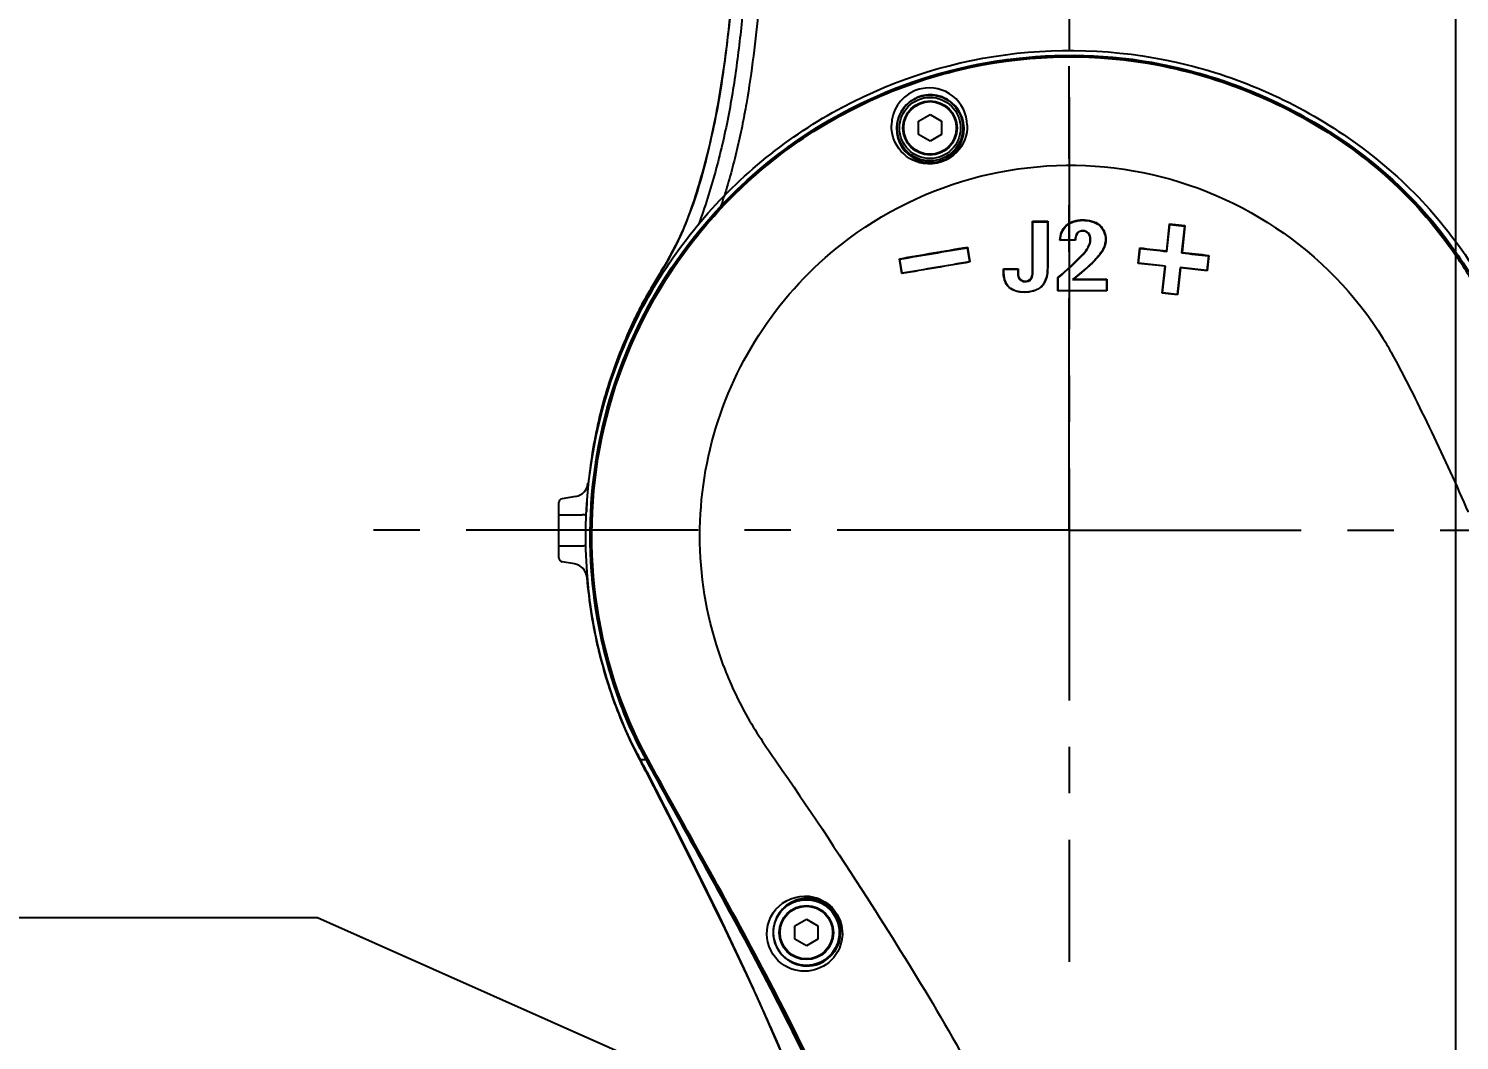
# Model space of a CAD drawing. Header units: millimetres. Extents: x 4086 to 8300, y 123 to 1549.
# Drawn here: x 6946.61 to 6992.88, y 703.75 to 736.45 of the extents above; entities that cross this region are included whole.
import ezdxf
from ezdxf import colors
from ezdxf.entities.mleader import LeaderData, LeaderLine
from ezdxf.math import Vec2, Vec3

# ---------------------------------------------------------------- set-up
doc = ezdxf.new("R2010")
doc.units = ezdxf.units.MM
doc.linetypes.add('CENTER', pattern=[0.6, 0.375, -0.075, 0.075, -0.075])
for name, color, linetype in [('中心线', 7, 'Continuous'), ('外形图', 7, 'Continuous'), ('多重引线', 7, 'Continuous'), ('尺寸标注', 7, 'Continuous')]:
    doc.layers.add(name, color=color, linetype=linetype)
doc.styles.add('思源黑', font='SourceHanSansCN-Normal.ttf')
doc.dimstyles.new('尺寸标注_1_4比例', dxfattribs={"dimtxt": 7, "dimasz": 6, "dimexe": 2, "dimexo": 1.5, "dimgap": 1, "dimtad": 1, "dimdec": 1, "dimlfac": 4, "dimdsep": 46, "dimtxsty": '思源黑', "dimcen": 0.09, "dimadec": 0, "dimazin": 0, "dimtp": 0.01, "dimtm": 0.01, "dimtfac": 1, "dimtdec": 1, "dimtofl": 0, "dimtmove": 0, "dimatfit": 3, "dimfxl": 1, "dimtolj": 1, "dimarcsym": 0})

# ---------------------------------------------------------------- blocks, each defined once
blk = doc.blocks.new('*D962')
at = {"layer": 'Defpoints', "color": 0}
for p in [(6980.264, 879.243), (6980.264, 858.753), (6992.764, 689.237)]:
    blk.add_point(p, dxfattribs=at)
at = {"layer": '尺寸标注', "color": 0, "lineweight": -2}
for p, q in [((6980.264, 860.253), (6980.264, 881.243)), ((6992.764, 690.737), (6992.764, 881.243)), ((6974.264, 879.243), (6968.264, 879.243)), ((6998.764, 879.243), (7004.764, 879.243))]:
    blk.add_line(p, q, dxfattribs=at)
at = {"layer": '尺寸标注', "color": 0}
for points in [[(6974.264, 878.243), (6974.264, 880.243), (6980.264, 879.243)], [(6998.764, 880.243), (6998.764, 878.243), (6992.764, 879.243)]]:
    blk.add_solid(points, dxfattribs=at)
at = {"layer": '尺寸标注', "color": 0, "insert": (6986.59, 883.867), "char_height": 7, "attachment_point": 5, "style": '思源黑'}
blk.add_mtext('\\A1;50', dxfattribs=at)
blk = doc.blocks.new('*D971')
at = {"layer": 'Defpoints', "color": 0}
for p in [(6855.764, 831.362), (6992.764, 628.928), (6855.764, 589.936)]:
    blk.add_point(p, dxfattribs=at)
at = {"layer": '尺寸标注', "color": 0, "lineweight": -2}
for p, q in [((6855.764, 829.862), (6855.764, 587.936)), ((6992.764, 627.428), (6992.764, 587.936)), ((6986.764, 589.936), (6861.764, 589.936))]:
    blk.add_line(p, q, dxfattribs=at)
at = {"layer": '尺寸标注', "color": 0}
for points in [[(6861.764, 590.936), (6861.764, 588.936), (6855.764, 589.936)], [(6986.764, 588.936), (6986.764, 590.936), (6992.764, 589.936)]]:
    blk.add_solid(points, dxfattribs=at)
at = {"layer": '尺寸标注', "color": 0, "insert": (6924.264, 594.551), "char_height": 7, "attachment_point": 5, "style": '思源黑'}
blk.add_mtext('\\A1;548', dxfattribs=at)
blk = doc.blocks.new('*D973')
at = {"layer": 'Defpoints', "color": 0}
for p in [(6978.764, 855.112), (7014.387, 632.737), (7073.522, 632.737)]:
    blk.add_point(p, dxfattribs=at)
at = {"layer": '尺寸标注', "color": 0, "lineweight": -2}
for p, q in [((6980.264, 855.112), (7075.522, 855.112)), ((7073.522, 849.112), (7073.522, 638.737)), ((7015.887, 632.737), (7075.522, 632.737))]:
    blk.add_line(p, q, dxfattribs=at)
at = {"layer": '尺寸标注', "color": 0}
for points in [[(7074.522, 849.112), (7072.522, 849.112), (7073.522, 855.112)], [(7072.522, 638.737), (7074.522, 638.737), (7073.522, 632.737)]]:
    blk.add_solid(points, dxfattribs=at)
at = {"layer": '尺寸标注', "color": 0, "insert": (7068.898, 743.924), "char_height": 7, "attachment_point": 5, "rotation": 90, "style": '思源黑'}
blk.add_mtext('\\A1;889.5', dxfattribs=at)

msp = doc.modelspace()

# ---------------------------------------------------------------- linework, layer by layer
at = {"layer": '中心线', "linetype": 'CENTER', "ltscale": 20}
for p, q in [((6980.264, 830.2368), (6980.264, 706.292)), ((6980.264, 720.2368), (6980.264, 735.2368)), ((6980.264, 720.2368), (6956.3797, 720.2368)), ((6980.264, 720.2368), (7002.8178, 720.2368))]:
    msp.add_line(p, q, dxfattribs=at)
at = {"layer": '外形图'}
for p, q in [((6975.3916, 733.4518), (6975.764, 733.6668)), ((6975.3916, 733.0218), (6975.3916, 733.4518)), ((6975.764, 733.6668), (6976.1364, 733.4518)), ((6976.1364, 733.4518), (6976.1364, 733.0218)), ((6975.764, 732.8068), (6975.3916, 733.0218)), ((6976.1364, 733.0218), (6975.764, 732.8068)), ((6971.1874, 732.6153), (6971.2087, 732.5858)), ((6979.0792, 730.2219), (6979.568, 730.2218)), ((6979.0793, 730.2218), (6979.0908, 730.2063)), ((6979.0907, 730.2063), (6979.5574, 730.2063)), ((6979.568, 730.2218), (6979.5574, 730.2063)), ((6979.5575, 730.2063), (6979.5574, 728.7148)), ((6979.5681, 730.2218), (6979.568, 728.7192)), ((6980.7009, 730.2689), (6980.7007, 730.2533)), ((6983.4168, 729.2659), (6983.5101, 730.1359)), ((6983.4252, 729.2493), (6983.5185, 730.1193)), ((6983.5101, 730.136), (6984.0072, 730.0826)), ((6983.5101, 730.1359), (6983.5185, 730.1193)), ((6983.5184, 730.1193), (6983.9936, 730.0683)), ((6980.1693, 730.0891), (6980.1768, 730.0763)), ((6980.5304, 729.8346), (6980.5215, 729.8363)), ((6980.7103, 729.9069), (6980.7101, 729.9132)), ((6981.252, 730.0961), (6981.2444, 730.0832)), ((6983.9936, 730.0683), (6983.9003, 729.1983)), ((6984.0072, 730.0826), (6983.914, 729.2126)), ((6984.0072, 730.0826), (6983.9936, 730.0683)), ((6976.9659, 729.3686), (6977.0437, 728.9121)), ((6976.9735, 729.3848), (6976.966, 729.3679)), ((6976.9734, 729.3856), (6977.0548, 728.9075)), ((6979.9629, 729.6077), (6979.9744, 729.614)), ((6980.4658, 729.6076), (6979.9629, 729.6077)), ((6980.4557, 729.614), (6979.9744, 729.614)), ((6980.4658, 729.6076), (6980.4557, 729.614)), ((6980.9468, 729.6343), (6980.9576, 729.6296)), ((6981.4482, 729.6374), (6981.4369, 729.6328)), ((6982.4935, 728.8621), (6982.5468, 729.3592)), ((6982.5046, 728.8672), (6982.5556, 729.3426)), ((6982.5468, 729.3592), (6982.5556, 729.3426)), ((6983.4168, 729.2658), (6983.4252, 729.2492)), ((6983.914, 729.2126), (6983.9003, 729.1983)), ((6974.8565, 728.5329), (6974.7751, 729.011)), ((6974.7751, 729.011), (6974.7901, 728.998)), ((6974.8679, 728.5415), (6974.7901, 728.998)), ((6977.0548, 728.9075), (6977.0437, 728.9121)), ((6979.568, 728.7192), (6979.5574, 728.7148)), ((6980.7091, 729.1639), (6980.717, 729.1519)), ((6981.2488, 729.1301), (6981.2398, 729.1323)), ((6982.4935, 728.8621), (6982.5046, 728.8673)), ((6983.3635, 728.7688), (6982.4935, 728.8621)), ((6983.3742, 728.7739), (6982.5046, 728.8673)), ((6983.2702, 727.8988), (6983.3635, 728.7688)), ((6983.281, 727.9041), (6983.3743, 728.7739)), ((6983.3635, 728.7688), (6983.3743, 728.7739)), ((6983.8494, 728.723), (6983.7561, 727.8531)), ((6983.8607, 728.7155), (6983.7673, 727.8455)), ((6983.8607, 728.7155), (6983.8494, 728.723)), ((6984.719, 728.6297), (6983.8494, 728.723)), ((6984.7307, 728.6222), (6983.8607, 728.7155)), ((6984.77, 729.1051), (6984.719, 728.6297)), ((6984.784, 729.1193), (6984.7307, 728.6222)), ((6984.784, 729.1192), (6984.7699, 729.105)), ((6974.8565, 728.5333), (6974.8679, 728.5417)), ((6978.1359, 728.6879), (6978.1479, 728.6726)), ((6978.1359, 728.6174), (6978.1359, 728.6879)), ((6978.1359, 728.6879), (6978.6138, 728.6879)), ((6978.1359, 728.6174), (6978.1479, 728.613)), ((6978.1479, 728.613), (6978.1479, 728.6726)), ((6978.1479, 728.6726), (6978.6033, 728.6725)), ((6978.6033, 728.6726), (6978.6006, 728.604)), ((6978.6107, 728.608), (6978.6006, 728.604)), ((6978.6138, 728.6879), (6978.6033, 728.6725)), ((6978.6138, 728.6879), (6978.6107, 728.608)), ((6978.8222, 728.2868), (6978.823, 728.2715)), ((6979.0192, 728.3577), (6979.0282, 728.3463)), ((6979.0791, 728.5908), (6979.0907, 728.5864)), ((6979.8986, 728.4012), (6979.9099, 728.3919)), ((6979.8986, 727.9718), (6979.8986, 728.4012)), ((6979.9098, 727.9785), (6979.9099, 728.3919)), ((6980.4047, 728.3542), (6980.374, 728.3389)), ((6981.4858, 728.354), (6981.4745, 728.3386)), ((6981.4745, 728.3388), (6981.4745, 727.9784)), ((6981.4859, 728.3542), (6981.4858, 727.9718)), ((6984.7307, 728.6222), (6984.719, 728.6297)), ((6978.3192, 728.0847), (6978.3275, 728.0886)), ((6978.8097, 727.9233), (6978.8104, 727.93)), ((6979.3741, 728.1172), (6979.3669, 728.1206)), ((6979.8986, 727.972), (6979.9099, 727.9786)), ((6981.4858, 727.9718), (6981.4745, 727.9784)), ((6983.2702, 727.8988), (6983.281, 727.9041)), ((6983.7674, 727.8455), (6983.2702, 727.8988)), ((6983.7561, 727.8531), (6983.281, 727.9041)), ((6983.7673, 727.8455), (6983.7561, 727.8531)), ((6964.3006, 721.3293), (6963.8673, 721.2529)), ((6964.7111, 721.7674), (6964.7012, 721.7573)), ((6963.764, 719.3439), (6963.764, 721.1298)), ((6963.764, 720.7368), (6964.514, 720.7368)), ((6963.764, 719.7368), (6964.514, 719.7368)), ((6964.2624, 719.1511), (6963.8673, 719.2208)), ((6964.6645, 718.7108), (6964.6741, 718.7009)), ((6965.038, 716.3826), (6965.0469, 716.3457)), ((6965.0549, 716.3497), (6965.0632, 716.3153)), ((6966.3934, 712.8273), (6966.5819, 712.8303)), ((6966.5837, 712.8307), (6966.5416, 712.9078)), ((6966.5835, 712.831), (6966.5964, 712.8312)), ((6966.8127, 712.523), (6966.644, 712.8303)), ((6966.5952, 712.403), (6966.5948, 712.4035)), ((6966.5949, 712.4035), (6966.5949, 712.4037)), ((6967.686, 710.3067), (6967.8798, 709.9221)), ((6968.8532, 707.9564), (6969.0008, 707.6524)), ((6971.3916, 707.4518), (6971.764, 707.6668)), ((6971.3916, 707.0218), (6971.3916, 707.4518)), ((6971.764, 707.6668), (6972.1364, 707.4518)), ((6972.1364, 707.4518), (6972.1364, 707.0218)), ((6971.764, 706.8068), (6971.3916, 707.0218)), ((6972.1364, 707.0218), (6971.764, 706.8068)), ((6969.8249, 705.8742), (6969.8406, 705.8815)), ((6969.8453, 705.8749), (6969.8441, 705.8743))]:
    msp.add_line(p, q, dxfattribs=at)
for points in [[(6966.5954, 712.4023), (6967.5085, 710.611), (6968.3552, 708.9243), (6969.1282, 707.3437), (6969.8249, 705.8742)], [(6966.6055, 712.4299), (6967.7664, 710.1465), (6968.9447, 707.7662), (6969.844, 705.8743)], [(6969.8249, 705.8742), (6970.0721, 705.3397), (6970.3523, 704.723), (6970.6495, 704.0535), (6970.9498, 703.3577), (6971.2398, 702.6631), (6971.5106, 701.9906), (6971.7604, 701.3453), (6971.9887, 700.7296), (6972.1952, 700.1463), (6972.3772, 699.6054)], [(6969.844, 705.8743), (6970.8125, 703.7178), (6971.7509, 701.4286), (6972.4124, 699.6181)]]:
    msp.add_lwpolyline(points, dxfattribs=at)
for centre, radius in [((6975.764, 733.2368), 1.0638), ((6975.764, 733.2368), 0.9888), ((6975.764, 733.2368), 0.875), ((6975.764, 733.2368), 0.85), ((6971.764, 707.2368), 1.0625), ((6971.764, 707.2368), 0.875), ((6971.764, 707.2368), 0.85)]:
    msp.add_circle(centre, radius, dxfattribs=at)
for centre, radius, start, end in [((6975.7411, 733.3029), 1.2276, 114.96237, 178.88237), ((6975.7427, 733.2989), 1.2319, 102.28841, 114.95076), ((6975.7748, 733.2048), 1.1012, 97.53481, 111.67694), ((6975.7413, 733.303), 1.2276, 1.0374, 102.26238), ((6975.7736, 733.2046), 1.1012, 82.33701, 97.47509), ((6975.7728, 733.2074), 1.0985, 67.85195, 82.2743), ((6975.7706, 733.2121), 1.0927, 120.44451, 178.70041), ((6975.7743, 733.2075), 1.0985, 111.70746, 120.48916), ((6975.7756, 733.2149), 1.0905, 1.15434, 67.84287), ((6975.7691, 733.2126), 1.0912, 178.72479, 247.54638), ((6975.772, 733.2154), 1.0941, 289.37737, 1.1252), ((6980.2678, 720.102), 15.4745, 125.73918, 127.77732), ((6975.771, 733.2164), 1.0954, 247.53005, 289.40914), ((6947.8488, 737.5009), 22.2245, 342.22998, 343.11818), ((6976.3784, 717.9727), 19.8192, 31.69455, 33.78713), ((6980.6931, 720.1696), 16.0576, 163.24882, 166.25101), ((6964.2137, 721.822), 0.5003, 279.99807, 353.73767), ((6963.889, 721.1298), 0.125, 100.00864, 180.00332), ((6964.514, 720.2368), 0.5, 74.70121, 90), ((6964.514, 720.2368), 0.5, 270, 284.09456), ((6963.889, 719.3439), 0.125, 179.99668, 259.99155), ((6964.1755, 718.6584), 0.5003, 4.86871, 80.00205), ((6980.3876, 720.0392), 15.7791, 184.82898, 193.39933), ((6980.3878, 720.0395), 15.7706, 184.86932, 193.53073), ((6980.2304, 720.0041), 15.6181, 193.54662, 196.86611), ((6981.4709, 720.8283), 17.0689, 206.58402, 207.95318), ((6993.0748, 727.4274), 30.2462, 208.28286, 208.68847), ((6985.6259, 722.8157), 21.6932, 207.42043, 207.90658), ((6980.2383, 720.1128), 15.6577, 207.71641, 209.98208), ((6985.7072, 722.8763), 21.7717, 207.48801, 207.66399), ((6985.2872, 722.6548), 21.2969, 207.66095, 208.47767), ((6984.902, 722.4301), 20.873, 207.90117, 208.7088), ((6984.9451, 722.4707), 20.9083, 208.48119, 208.72277), ((6809.8124, 630.4247), 176.9326, 25.989037, 26.699371), ((6971.7812, 707.2498), 1.089, 110.03643, 180.6816), ((6971.7805, 707.2501), 1.0884, 69.0406, 110.01026), ((6971.779, 707.2463), 1.0926, 359.50451, 69.03634), ((6857.7744, 653.7217), 123.6116, 24.955336, 25.867501), ((6971.7854, 707.249), 1.0931, 180.63509, 246.71734), ((6971.782, 707.2456), 1.0896, 291.48203, 359.54109), ((6971.7831, 707.2446), 1.0883, 246.73682, 291.4451), ((6890.3239, 668.8332), 87.7253, 23.457144, 24.976504)]:
    msp.add_arc(centre, radius, start, end, dxfattribs=at)
for points, knots in [([(6970.0233, 752.6326), (6969.9994, 751.2861), (6969.9414, 748.5893), (6969.8323, 745.2167), (6969.7121, 742.5137), (6969.5986, 740.4827), (6969.4752, 738.79), (6969.353, 737.4362), (6969.2486, 736.4207), (6969.1282, 735.4061), (6968.9828, 734.394), (6968.7983, 733.3876), (6968.565, 732.3906), (6968.2906, 731.4037), (6968.0314, 730.5893), (6967.7843, 729.9516), (6967.5719, 729.4843), (6967.3281, 729.0324), (6967.0618, 728.5936), (6966.7935, 728.156), (6966.5378, 727.7105), (6966.2994, 727.2553), (6966.0039, 726.6367), (6965.6707, 725.8465), (6965.3302, 724.8749), (6965.0577, 723.8815), (6964.8522, 722.8716), (6964.7125, 721.85), (6964.6637, 721.164), (6964.6507, 720.8205)], [0, 0, 0, 0, 0.1237065, 0.2477728, 0.3099574, 0.3722434, 0.4346196, 0.4658449, 0.4971018, 0.5283894, 0.5596945, 0.5910094, 0.6223495, 0.6537156, 0.6850916, 0.7007987, 0.7165106, 0.732218, 0.7479318, 0.7636519, 0.779373, 0.7951018, 0.8108424, 0.8423337, 0.8738268, 0.9053426, 0.9368809, 0.9684312, 1, 1, 1, 1]), ([(6970.0234, 752.6326), (6969.9841, 750.4199), (6969.8775, 745.9949), (6969.6289, 740.4679), (6969.2424, 736.0551), (6968.7252, 732.7803), (6967.7949, 729.5527), (6966.5025, 727.7236), (6966.0402, 726.7176)], [0, 0, 0, 0, 0.2500242, 0.5000422, 0.6250478, 0.7500643, 0.8749039, 1, 1, 1, 1]), ([(6969.7245, 737.143), (6969.6655, 736.5466), (6969.5666, 735.6528), (6969.3956, 734.4661), (6969.2401, 733.5804), (6969.0513, 732.7012), (6968.8273, 731.8302), (6968.5744, 730.9674), (6968.3825, 730.3992), (6968.2757, 730.1192)], [0, 0, 0, 0, 0.2500013, 0.3750052, 0.5000073, 0.6250078, 0.7500088, 0.8750093, 1, 1, 1, 1]), ([(6970.2216, 737.0939), (6970.1711, 736.5832), (6970.0597, 735.5628), (6969.8774, 734.2924), (6969.6887, 733.2834), (6969.5227, 732.5316), (6969.3317, 731.7858), (6969.1901, 731.2924), (6969.1155, 731.0469)], [0, 0, 0, 0, 0.2500026, 0.4999935, 0.6249955, 0.7499968, 0.8749984, 1, 1, 1, 1]), ([(6966.2065, 713.1898), (6965.3306, 714.9441), (6964.3064, 718.8544), (6964.9806, 724.8341), (6967.8192, 730.1636), (6972.4245, 734.0652), (6978.1469, 735.9808), (6983.1812, 735.6954), (6986.9148, 734.3824), (6989.4862, 732.8839), (6991.7522, 730.9495), (6992.9462, 729.3593), (6993.4732, 728.5254)], [0, 0, 0, 0, 0.1246615, 0.2495627, 0.3744523, 0.4993392, 0.6242252, 0.7491163, 0.811842, 0.8745688, 0.9372862, 1, 1, 1, 1]), ([(6964.9615, 717.6624), (6964.7034, 719.305), (6964.7228, 722.699), (6966.3589, 727.5003), (6969.4399, 731.5354), (6973.6368, 734.3885), (6978.5332, 735.7514), (6985.2081, 735.443), (6989.9069, 732.7417), (6992.0088, 730.2221)], [0, 0, 0, 0, 0.1254158, 0.2508349, 0.3762552, 0.501673, 0.6270955, 0.7525152, 1, 1, 1, 1]), ([(6971.1874, 732.6153), (6972.8289, 733.8062), (6976.63, 735.5478), (6982.8635, 735.7707), (6987.7406, 733.9166), (6990.9916, 731.4381), (6992.3142, 729.8613), (6992.8818, 729.0157)], [0, 0, 0, 0, 0.2497141, 0.4994296, 0.7491323, 0.8746057, 1, 1, 1, 1]), ([(6971.2087, 732.5858), (6972.8459, 733.7745), (6976.6376, 735.5131), (6982.8564, 735.7351), (6987.7217, 733.8842), (6990.9636, 731.41), (6992.2837, 729.8376), (6992.85, 728.9941)], [0, 0, 0, 0, 0.2497131, 0.4994273, 0.7491305, 0.8746045, 1, 1, 1, 1]), ([(6971.2293, 732.6624), (6972.8729, 733.8451), (6976.6737, 735.5708), (6982.8974, 735.7771), (6987.7637, 733.9194), (6991.0086, 731.4437), (6992.3306, 729.8707), (6992.8983, 729.0271)], [0, 0, 0, 0, 0.2497135, 0.4994293, 0.7491347, 0.8746057, 1, 1, 1, 1]), ([(6976.9687, 733.3252), (6976.9745, 733.0129), (6976.7028, 732.2862), (6975.5919, 731.917), (6974.6946, 732.4691), (6974.5087, 733.0631), (6974.5138, 733.3269)], [0, 0, 0, 0, 0.2467846, 0.5458816, 0.7915639, 1, 1, 1, 1]), ([(6966.4236, 713.1492), (6965.9971, 713.9494), (6965.3461, 715.6589), (6964.6209, 719.2179), (6964.9193, 723.8352), (6967.1514, 728.8909), (6969.7246, 731.5541), (6971.1874, 732.6153)], [0, 0, 0, 0, 0.1253314, 0.250703, 0.5004665, 0.7502269, 1, 1, 1, 1]), ([(6966.6441, 712.8303), (6965.7645, 714.4384), (6964.6265, 718.0285), (6964.9028, 723.6335), (6967.1201, 728.7954), (6969.7245, 731.5083), (6971.2087, 732.5858)], [0, 0, 0, 0, 0.2498889, 0.4999221, 0.7499552, 1, 1, 1, 1]), ([(6966.4394, 713.096), (6966.0187, 713.8797), (6965.3687, 715.5515), (6964.629, 719.0366), (6964.8572, 723.5652), (6966.9392, 728.5669), (6969.387, 731.2469), (6970.7883, 732.333)], [0, 0, 0, 0, 0.1253187, 0.2506759, 0.5004483, 0.7502189, 1, 1, 1, 1]), ([(6972.9098, 729.4868), (6974.2168, 730.5114), (6977.2951, 732.018), (6982.3996, 732.201), (6987.1343, 730.3049), (6989.5425, 727.8554), (6990.4098, 726.4399)], [0, 0, 0, 0, 0.2506757, 0.4999099, 0.7494246, 1, 1, 1, 1]), ([(6980.8795, 729.8317), (6980.8807, 729.8321), (6980.883, 729.8336), (6980.8854, 729.8349), (6980.8867, 729.8351)], [0, 0, 0, 0, 0.4939064, 1, 1, 1, 1]), ([(6969.0876, 715.8541), (6968.642, 717.0419), (6968.1276, 719.5622), (6968.5815, 723.3742), (6970.1825, 726.8443), (6971.9251, 728.715), (6972.9098, 729.4868)], [0, 0, 0, 0, 0.252249, 0.501384, 0.7512259, 1, 1, 1, 1]), ([(6979.568, 728.7192), (6979.568, 728.6619), (6979.5586, 728.4506), (6979.4841, 728.2279), (6979.3741, 728.1172)], [0, 0, 0, 0, 0.2685708, 1, 1, 1, 1]), ([(6981.2399, 729.1323), (6981.1933, 729.0734), (6980.9235, 728.7878), (6980.62, 728.5384), (6980.374, 728.3388)], [0, 0, 0, 0, 0.191704, 1, 1, 1, 1]), ([(6981.2488, 729.1301), (6981.2029, 729.072), (6980.9399, 728.7929), (6980.644, 728.5489), (6980.4047, 728.3542)], [0, 0, 0, 0, 0.1935409, 1, 1, 1, 1]), ([(6992.8818, 729.0157), (6992.879, 729.0137), (6992.8678, 729.0062), (6992.8567, 728.9986), (6992.8484, 728.993)], [0, 0, 0, 0, 0.2541457, 1, 1, 1, 1]), ([(6978.6006, 728.604), (6978.5977, 728.5293), (6978.597, 728.3694), (6978.7507, 728.2715), (6978.823, 728.2715)], [0, 0, 0, 0, 0.5085152, 1, 1, 1, 1]), ([(6978.6107, 728.608), (6978.6076, 728.5293), (6978.6087, 728.3697), (6978.759, 728.2868), (6978.8222, 728.2868)], [0, 0, 0, 0, 0.5547093, 1, 1, 1, 1]), ([(6990.7101, 725.9208), (6991.1616, 725.1001), (6991.9909, 723.4034), (6992.7898, 721.6931), (6993.1649, 720.8195)], [0, 0, 0, 0, 0.4962808, 1, 1, 1, 1]), ([(6964.5767, 721.478), (6964.6112, 721.5165), (6964.6543, 721.5831), (6964.6887, 721.6806), (6964.6985, 721.7315), (6964.7009, 721.757)], [0, 0, 0, 0, 0.5006888, 0.7517765, 1, 1, 1, 1]), ([(6964.5427, 718.998), (6964.5774, 718.9584), (6964.6343, 718.8675), (6964.6603, 718.7634), (6964.6644, 718.7111)], [0, 0, 0, 0, 0.5009989, 1, 1, 1, 1]), ([(6965.0632, 716.3153), (6965.1367, 716.013), (6965.4664, 714.8141), (6965.9408, 713.6541), (6966.3772, 712.8305)], [0, 0, 0, 0, 0.2502499, 1, 1, 1, 1]), ([(6969.0876, 715.8541), (6969.2917, 715.3101), (6969.7832, 714.2276), (6970.4537, 713.2501), (6970.7973, 712.7567)], [0, 0, 0, 0, 0.4914388, 1, 1, 1, 1]), ([(6965.2842, 715.4727), (6965.3535, 715.2441), (6965.6514, 714.3372), (6966.0348, 713.4579), (6966.3699, 712.8256)], [0, 0, 0, 0, 0.2502974, 1, 1, 1, 1]), ([(6966.3699, 712.8256), (6966.3705, 712.8259), (6966.3718, 712.8267), (6966.3738, 712.8274), (6966.3757, 712.8288), (6966.3765, 712.8301), (6966.3772, 712.8305)], [0, 0, 0, 0, 0.2464054, 0.4932408, 0.7428332, 1, 1, 1, 1]), ([(6966.5819, 712.8302), (6967.8842, 710.4331), (6970.5843, 705.6937), (6972.9155, 700.748), (6973.9144, 698.2107)], [0, 0, 0, 0, 0.5001151, 1, 1, 1, 1]), ([(6973.927, 698.2158), (6972.926, 700.7523), (6970.59, 705.6961), (6967.8864, 710.4337), (6966.5837, 712.8307)], [0, 0, 0, 0, 0.4998892, 1, 1, 1, 1]), ([(6966.5964, 712.8312), (6966.5991, 712.8319), (6966.6134, 712.8403), (6966.6279, 712.8474), (6966.6397, 712.8538)], [0, 0, 0, 0, 0.1718485, 1, 1, 1, 1]), ([(6973.9794, 698.0822), (6972.9786, 700.7077), (6970.623, 705.6976), (6967.8861, 710.4687), (6966.5964, 712.8312)], [0, 0, 0, 0, 0.5107496, 1, 1, 1, 1]), ([(6974.0362, 698.1039), (6973.0761, 700.6151), (6970.7832, 705.4981), (6968.1097, 710.1654), (6966.8127, 712.523)], [0, 0, 0, 0, 0.49978, 1, 1, 1, 1]), ([(6970.7972, 712.7567), (6971.8033, 711.3119), (6974.2536, 707.6061), (6978.024, 701.4546), (6980.1557, 696.4093), (6981.0037, 693.7798)], [0, 0, 0, 0, 0.2443454, 0.6165672, 1, 1, 1, 1]), ([(6966.5949, 712.4037), (6966.5948, 712.4041), (6966.5975, 712.4), (6966.5977, 712.3995), (6966.5987, 712.3979)], [0, 0, 0, 0, 0.1860875, 1, 1, 1, 1]), ([(6966.5966, 712.4002), (6966.5965, 712.4004), (6966.5961, 712.4013), (6966.5968, 712.4002), (6966.5969, 712.3999)], [0, 0, 0, 0, 0.3743189, 1, 1, 1, 1]), ([(6966.5969, 712.3999), (6966.601, 712.3935), (6966.6092, 712.3788), (6966.6261, 712.3484), (6966.6485, 712.3088), (6966.6753, 712.2611), (6966.7117, 712.1972), (6966.7575, 712.1172), (6966.7945, 712.0533), (6966.8132, 712.0214)], [0, 0, 0, 0, 0.0522431, 0.115786, 0.2394771, 0.3654997, 0.4919647, 0.7456993, 1, 1, 1, 1]), ([(6966.5987, 712.3979), (6966.6057, 712.3861), (6966.6192, 712.3622), (6966.6476, 712.3135), (6966.6982, 712.2262), (6966.7426, 712.1513), (6966.7725, 712.1014)], [0, 0, 0, 0, 0.119716, 0.2402127, 0.4919228, 1, 1, 1, 1]), ([(6970.4845, 707.1897), (6970.4819, 707.5628), (6970.8765, 708.3685), (6971.7752, 708.4766), (6972.136, 708.3435)], [0, 0, 0, 0, 0.4924321, 1, 1, 1, 1]), ([(6972.136, 708.3435), (6972.3634, 708.2596), (6972.7801, 707.9432), (6972.9322, 707.4406), (6972.9296, 707.1946)], [0, 0, 0, 0, 0.4962324, 1, 1, 1, 1]), ([(6972.9296, 707.1946), (6972.9263, 706.8863), (6972.6711, 706.2826), (6971.8099, 705.8848), (6970.8272, 706.1481), (6970.4869, 706.8348), (6970.4845, 707.1897)], [0, 0, 0, 0, 0.2492897, 0.4712616, 0.7131091, 1, 1, 1, 1])]:
    msp.add_open_spline(points, degree=3, knots=knots, dxfattribs=at)
for points in [[(6979.0791, 728.5908), (6979.0791, 729.1345), (6979.0792, 729.6781), (6979.0793, 730.2218)], [(6979.0907, 728.5864), (6979.0907, 729.1263), (6979.0907, 729.6663), (6979.0908, 730.2063)], [(6980.1693, 730.0891), (6980.3077, 730.215), (6980.5138, 730.2689), (6980.7009, 730.2689)], [(6980.1768, 730.0763), (6980.3131, 730.2004), (6980.5164, 730.2533), (6980.7007, 730.2533)], [(6980.7007, 730.2533), (6980.8906, 730.2533), (6981.1022, 730.2091), (6981.2444, 730.0832)], [(6980.7009, 730.2689), (6980.8934, 730.2689), (6981.1079, 730.2237), (6981.252, 730.0961)], [(6992.0088, 730.2221), (6992.4836, 729.6529), (6992.9086, 729.0411), (6993.2991, 728.4111)], [(6979.9629, 729.6076), (6979.9683, 729.7822), (6980.0402, 729.9715), (6980.1693, 730.0891)], [(6979.9744, 729.614), (6979.9817, 729.7821), (6980.0524, 729.9631), (6980.1768, 730.0763)], [(6980.5215, 729.8363), (6980.4763, 729.7736), (6980.4623, 729.691), (6980.4557, 729.614)], [(6980.5304, 729.8346), (6980.4844, 729.7708), (6980.4718, 729.6861), (6980.4658, 729.6076)], [(6980.7101, 729.9132), (6980.6422, 729.9132), (6980.5612, 729.8914), (6980.5215, 729.8363)], [(6980.7103, 729.9069), (6980.6456, 729.9069), (6980.5682, 729.887), (6980.5304, 729.8346)], [(6980.8867, 729.8351), (6980.8441, 729.8834), (6980.7745, 729.9132), (6980.7101, 729.9132)], [(6980.8795, 729.8317), (6980.8388, 729.8782), (6980.772, 729.9069), (6980.7103, 729.9069)], [(6980.9468, 729.6343), (6980.9468, 729.7038), (6980.9253, 729.7794), (6980.8795, 729.8317)], [(6980.9576, 729.6296), (6980.9576, 729.7021), (6980.9347, 729.7808), (6980.8867, 729.8351)], [(6981.2444, 730.0832), (6981.3666, 729.9749), (6981.4369, 729.7961), (6981.4369, 729.6328)], [(6981.252, 730.0961), (6981.3765, 729.9858), (6981.4482, 729.8037), (6981.4482, 729.6374)], [(6974.775, 729.0113), (6975.5078, 729.1361), (6976.2406, 729.2606), (6976.9735, 729.3848)], [(6974.7901, 728.9982), (6975.5153, 729.1218), (6976.2407, 729.245), (6976.966, 729.3679)], [(6980.7091, 729.1639), (6980.8288, 729.2925), (6980.9468, 729.4586), (6980.9468, 729.6343)], [(6980.717, 729.1519), (6980.8385, 729.2824), (6980.9576, 729.4513), (6980.9576, 729.6296)], [(6981.4369, 729.6328), (6981.4369, 729.4535), (6981.3509, 729.273), (6981.2398, 729.1323)], [(6981.4482, 729.6374), (6981.4482, 729.4557), (6981.3614, 729.2727), (6981.2488, 729.1301)], [(6982.5468, 729.3593), (6982.8368, 729.3282), (6983.1268, 729.297), (6983.4168, 729.2658)], [(6982.5556, 729.3426), (6982.8454, 729.3115), (6983.1353, 729.2804), (6983.4252, 729.2492)], [(6983.9003, 729.1984), (6984.1902, 729.1673), (6984.4801, 729.1362), (6984.7699, 729.105)], [(6983.914, 729.2127), (6984.204, 729.1816), (6984.494, 729.1504), (6984.784, 729.1192)], [(6977.0549, 728.9074), (6976.3221, 728.7825), (6975.5893, 728.6578), (6974.8565, 728.5333)], [(6977.0437, 728.912), (6976.3185, 728.7884), (6975.5932, 728.665), (6974.8679, 728.5417)], [(6979.5575, 728.7148), (6979.5575, 728.5068), (6979.5135, 728.2681), (6979.3669, 728.1206)], [(6979.8986, 728.4012), (6980.1764, 728.6471), (6980.4563, 728.8923), (6980.7091, 729.1639)], [(6979.9098, 728.3919), (6980.1864, 728.6369), (6980.4652, 728.8814), (6980.7169, 729.1519)], [(6978.3192, 728.0847), (6978.1786, 728.2091), (6978.1359, 728.4296), (6978.1359, 728.6174)], [(6978.3275, 728.0886), (6978.1891, 728.211), (6978.1479, 728.4283), (6978.1479, 728.613)], [(6978.8222, 728.2868), (6978.892, 728.2868), (6978.974, 728.3045), (6979.0192, 728.3577)], [(6978.823, 728.2715), (6978.8958, 728.2715), (6978.981, 728.2908), (6979.0282, 728.3463)], [(6979.0192, 728.3577), (6979.0711, 728.4188), (6979.0792, 728.5105), (6979.0792, 728.5908)], [(6979.0282, 728.3463), (6979.0817, 728.4093), (6979.0907, 728.5036), (6979.0907, 728.5864)], [(6980.374, 728.3389), (6980.7408, 728.3389), (6981.1076, 728.3388), (6981.4745, 728.3386)], [(6980.4047, 728.3542), (6980.7651, 728.3542), (6981.1255, 728.3541), (6981.4858, 728.354)], [(6978.8097, 727.9233), (6978.6376, 727.9233), (6978.4481, 727.9706), (6978.3192, 728.0847)], [(6978.8104, 727.93), (6978.641, 727.93), (6978.4544, 727.9763), (6978.3275, 728.0886)], [(6979.3741, 728.1172), (6979.2339, 727.9761), (6979.0086, 727.9233), (6978.8097, 727.9233)], [(6979.3669, 728.1206), (6979.2287, 727.9815), (6979.0065, 727.93), (6978.8104, 727.93)], [(6981.4858, 727.9718), (6980.9568, 727.9718), (6980.4277, 727.9719), (6979.8986, 727.972)], [(6981.4745, 727.9784), (6980.9529, 727.9784), (6980.4314, 727.9785), (6979.9099, 727.9786)], [(6990.41, 726.44), (6990.5144, 726.2696), (6990.6139, 726.0962), (6990.7102, 725.9211)], [(6966.5819, 712.8302), (6965.7685, 714.3217), (6965.2251, 715.9841), (6964.9615, 717.6624)], [(6966.5964, 712.8312), (6966.5386, 712.937), (6966.4803, 713.0427), (6966.4236, 713.1492)], [(6966.6094, 712.4227), (6966.968, 711.7173), (6967.3292, 711.0131), (6967.686, 710.3067)]]:
    msp.add_open_spline(points, degree=3, dxfattribs=at)

# ---------------------------------------------------------------- dimensions: what is measured, and where the dimension line sits
at = {"layer": '尺寸标注'}
for base, p1, p2, picture, middle in [((6980.264, 879.2431), (6992.764, 689.2368), (6980.264, 858.7535), '*D962', (6986.5899, 879.2431)), ((6855.764, 589.9361), (6992.764, 628.9285), (6855.764, 831.3618), '*D971', (6924.264, 589.9361))]:
    dim = msp.add_linear_dim(base=base, p1=p1, p2=p2, dimstyle='尺寸标注_1_4比例', dxfattribs=at)
    dim.commit()
    dim.dimension.update_dxf_attribs({"geometry": picture, "text_midpoint": middle, "dimtype": 160})
dim = msp.add_linear_dim(base=(7073.5221, 632.7368), p1=(6978.764, 855.1118), p2=(7014.3874, 632.7368), angle=90, dimstyle='尺寸标注_1_4比例', dxfattribs=at)
dim.commit()
dim.dimension.update_dxf_attribs({"geometry": '*D973', "text_midpoint": (7068.8978, 743.9243)})

# ---------------------------------------------------------------- leaders
at = {"layer": '多重引线'}
ml = msp.add_multileader_mtext('Standard', dxfattribs=at)
ml.set_content('4×M3{\\A1;\\C256; \\fSource Han Sans CN Normal|b0|i0|c0|p34;\\C7;depth }6', style='思源黑')
ml.set_leader_properties()
ml.build(insert=Vec2(0, 0))
ml.multileader.update_dxf_attribs({"text_left_attachment_type": 5, "text_right_attachment_type": 5, "dogleg_length": 1, "arrow_head_size": 7.5})
ctx = ml.context
ctx.base_point, ctx.char_height, ctx.arrow_head_size, ctx.landing_gap_size, ctx.plane_origin = Vec3(6860.2213, 707.7148), 7, 7.5, 2.5, Vec3(7413.1261, 655.4023)
ctx.left_attachment, ctx.right_attachment, ctx.text_align_type = 5, 5, 1
notes = []
notes.append((ctx, [(0, (1, 1, 0), (6955.9608, 707.7148), (-1, 0), 27.7778, [(0, [(6984.014, 695.2368)], 0, [])])]))
ctx.mtext.insert, ctx.mtext.alignment, ctx.mtext.flow_direction = Vec3(6894.2021, 717.5454), 2, 5
for ctx, leaders in notes:
    for number, flags, end, landing, length, lines in leaders:
        leader = LeaderData()
        leader.index, (leader.has_last_leader_line, leader.has_dogleg_vector, leader.attachment_direction) = number, flags
        leader.last_leader_point, leader.dogleg_vector, leader.dogleg_length = Vec3(end), Vec3(landing), length
        for number, points, colour, breaks in lines:
            line = LeaderLine()
            line.index, line.vertices, line.color, line.breaks = number, Vec3.list(points), colors.encode_raw_color(colour), breaks
            leader.lines.append(line)
        ctx.leaders.append(leader)

doc.saveas('drawing.dxf')
